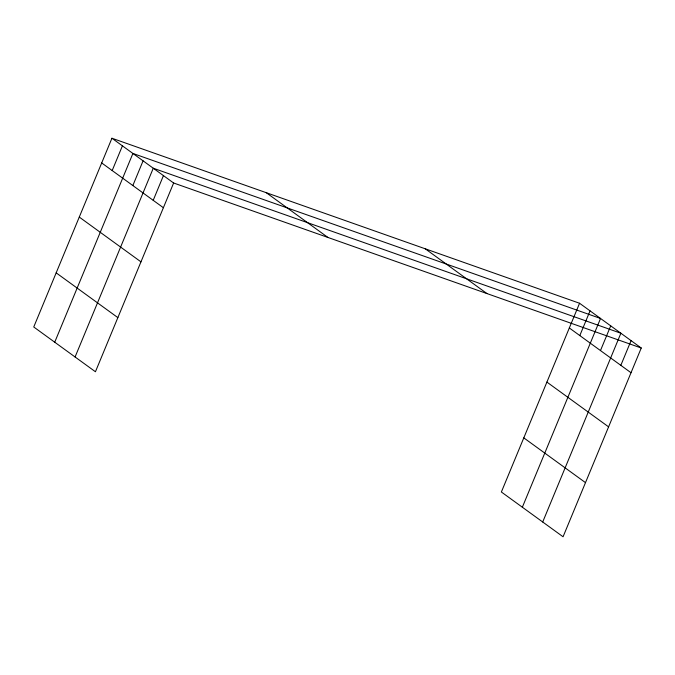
<?xml version="1.0" encoding="UTF-8"?>
<svg xmlns="http://www.w3.org/2000/svg" width="675" height="675" viewBox="0 0 675 675"><rect width="100%" height="100%" fill="white"/><g stroke="black" fill="none" stroke-linecap="round" stroke-linejoin="round"><path stroke-width="1.01" d="M111.932 138.232L33.75 326.987L95.437 371.748L173.627 183.001L111.932 138.232L579.563 303.252L641.25 348.013L563.068 536.768L501.373 491.999L579.563 303.252M112.185 170.556L122.42 145.842M54.726 342.208L132.907 153.453L600.539 318.465L522.349 507.22M132.848 185.549L143.083 160.836M75.085 356.982L153.267 168.227L620.89 333.239L542.708 521.994M153.208 200.323L163.443 175.61M579.808 335.576L590.051 310.863M600.48 350.57L610.715 325.856M620.831 365.344L631.074 340.63M173.627 183.001L641.25 348.013M569.32 327.966L631.015 372.727M425.242 248.797L486.937 293.558M546.902 382.092L608.588 426.862M266.254 192.687L327.94 237.457M523.8 437.873L585.487 482.633M101.697 162.945L163.384 207.714M79.279 217.08L140.965 261.849M56.168 272.852L117.863 317.621"/></g></svg>
